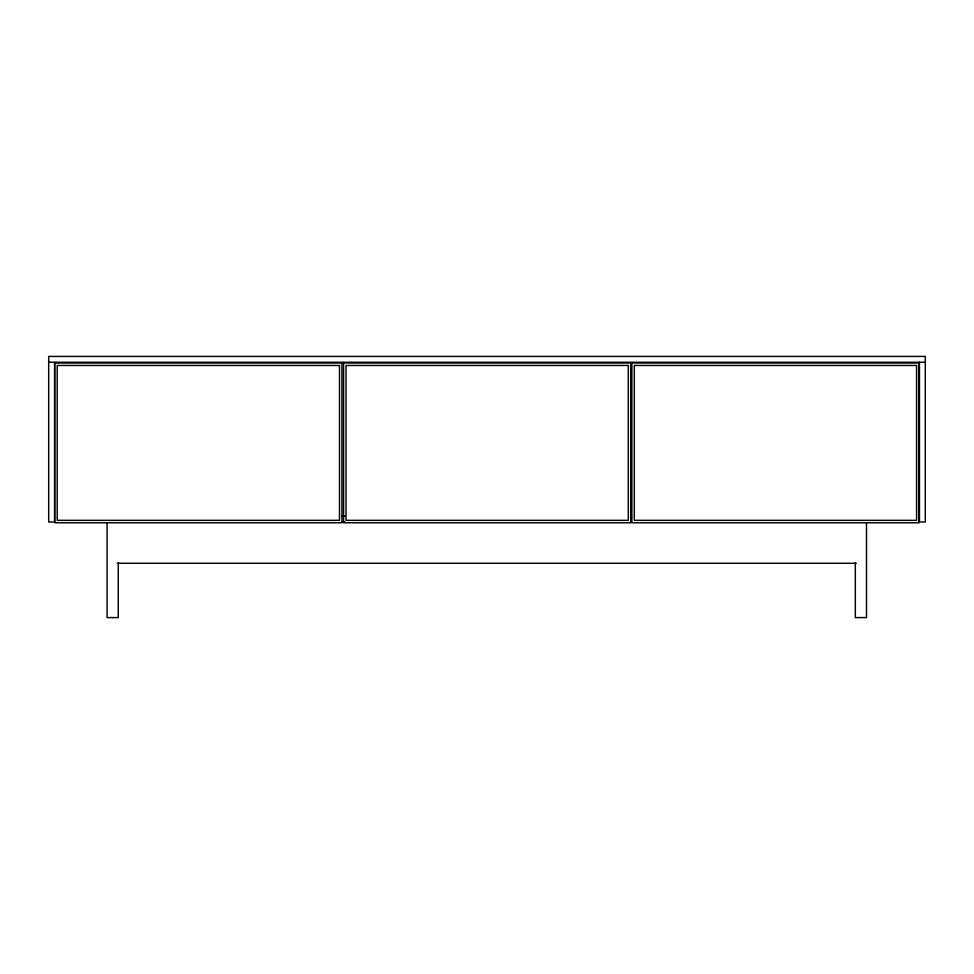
<?xml version="1.0" encoding="UTF-8"?>
<svg xmlns="http://www.w3.org/2000/svg" width="974" height="974" viewBox="0 0 974 974"><rect width="100%" height="100%" fill="white"/><g stroke="black" fill="none" stroke-linecap="round" stroke-linejoin="round"><path stroke-width="1.46" d="M48.7 362.255L925.3 362.255M341.837 516.147L344.869 516.147M341.837 521.991L344.869 521.991M117.294 563.276L856.341 563.276M919.456 362.255L919.456 521.991L925.3 521.991L925.3 356.411L48.7 356.411L48.7 521.991L54.544 521.991L54.544 362.255M866.495 523.233L866.495 617.589L855.318 617.589L855.318 562.802M118.268 562.802L118.268 617.589L107.091 617.589L107.091 523.233M341.923 363.034L54.775 363.034L54.775 522.77L341.923 522.77L341.923 363.034M630.726 363.034L343.579 363.034L343.579 522.77L630.726 522.77L630.726 363.034M919.018 363.034L631.87 363.034L631.87 522.77L919.018 522.77L919.018 363.034M339.488 365.469L57.21 365.469L57.21 520.335L339.488 520.335L339.488 365.469M628.291 365.469L346.014 365.469L346.014 520.335L628.291 520.335L628.291 365.469M916.583 365.469L634.305 365.469L634.305 520.335L916.583 520.335L916.583 365.469"/></g></svg>
